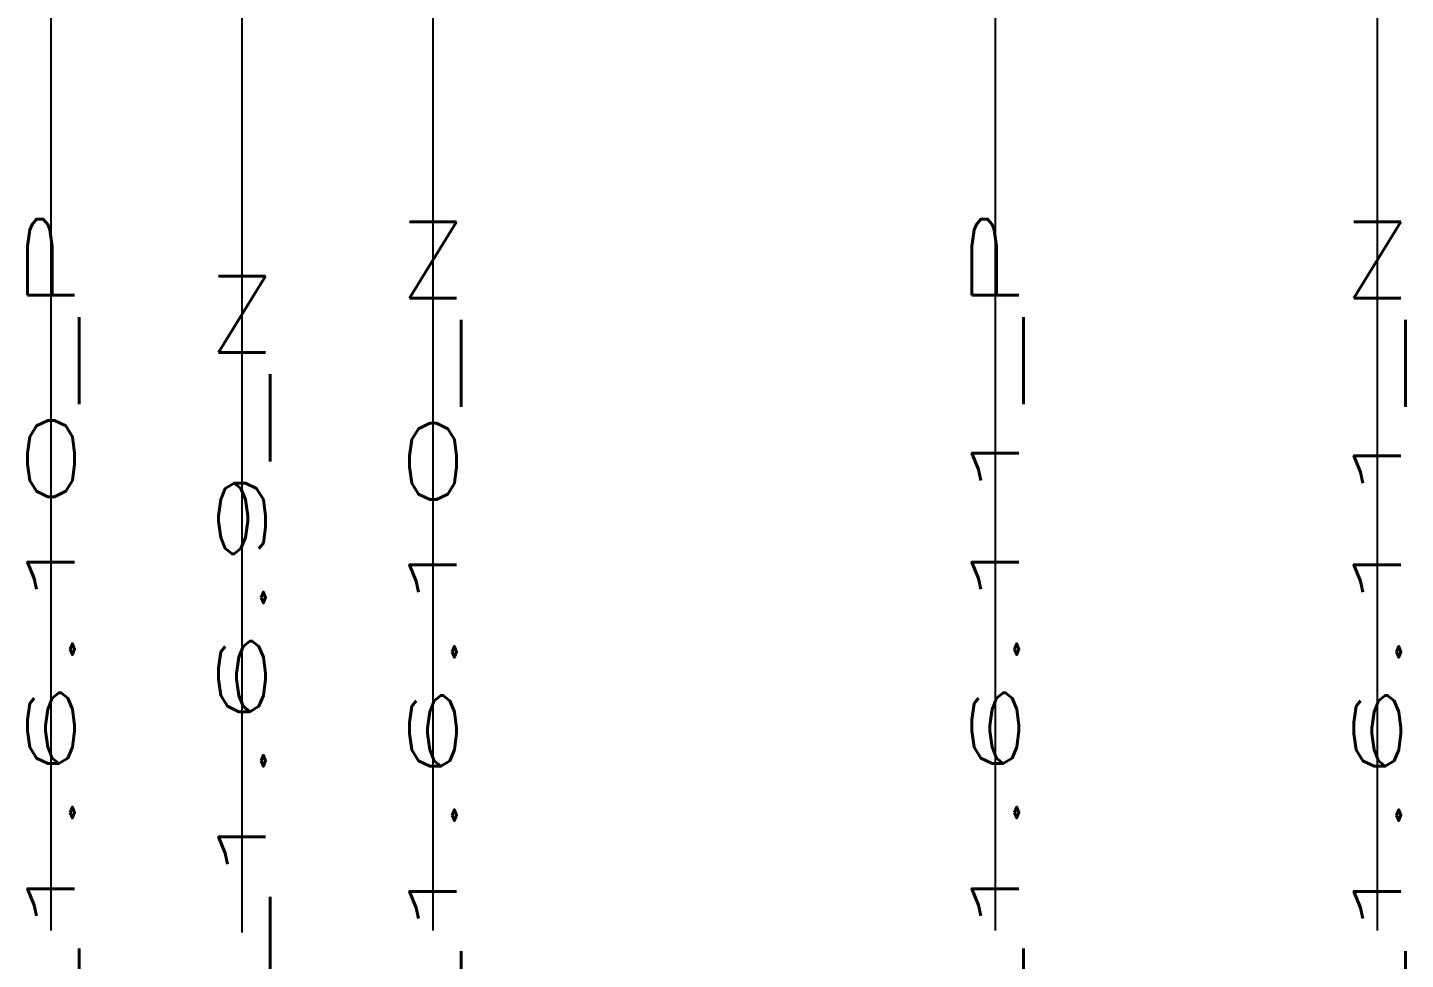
# Model space of a CAD drawing. Header units: inches. Extents: x -58 to 1235, y -506 to 1148.
# Drawn here: x 586.16 to 626.8, y 782.8 to 810.3 of the extents above; entities that cross this region are included whole.
import ezdxf
from ezdxf.enums import TextEntityAlignment as Align

# ---------------------------------------------------------------- set-up
doc = ezdxf.new("R2010")
doc.units = ezdxf.units.IN
doc.header["$MEASUREMENT"] = 0
for name, color, linetype in [('MISC', 2, 'Continuous'), ('RED_12AWG', 1, 'Continuous'), ('WIRENO', 70, 'Continuous')]:
    doc.layers.add(name, color=color, linetype=linetype)
doc.styles.add('WD', font='romans.shx')

# ---------------------------------------------------------------- blocks, each defined once
blk = doc.blocks.new('WD_WNV1')
at = {"style": 'WD', "width": 0.9}
blk.add_attdef('WIRENO', text='', height=0.125, rotation=90, dxfattribs=at).set_placement((0, 0), align=Align.MIDDLE_CENTER)
at = {"style": 'WD', "flags": 1}
for tag, p in [('W01USER', (0.0956, 0.0772)), ('W02USER', (0.0956, 0.0694)), ('W03USER', (0.0956, 0.0616)), ('W04USER', (0.0956, 0.0538)), ('W05USER', (0.0956, 0.046)), ('W06USER', (0.0956, 0.0382)), ('W07USER', (0.0956, 0.0304)), ('W08USER', (0.0956, 0.0226)), ('W09USER', (0.0956, 0.0147)), ('W10USER', (0.0956, 0.0069))]:
    blk.add_attdef(tag, text='', height=0.005, dxfattribs=at).set_placement(p, align=Align.CENTER)
at = {"color": 7, "style": 'WD'}
for tag, p in [('X2_TINY_DOT_DONT_REMOVE', (0, 0.0625)), ('X8_TINY_DOT_DONT_REMOVE', (0, -0.0625))]:
    blk.add_attdef(tag, p, '', height=0.0001, dxfattribs=at)
at = {"style": 'WD', "flags": 1}
for tag, p in [('X2TERM01', (0, 0.0625)), ('X8TERM01', (0, -0.0625))]:
    blk.add_attdef(tag, p, '', height=0.01, dxfattribs=at)

msp = doc.modelspace()

# ---------------------------------------------------------------- linework, layer by layer
at = {"layer": 'RED_12AWG'}
for p, q in [((586.85, 783.654), (586.85, 1002.778)), ((592.483, 783.595), (592.483, 1002.778)), ((598.117, 783.654), (598.117, 1002.778)), ((614.702, 783.654), (614.702, 1002.778)), ((625.969, 783.654), (625.969, 1002.778))]:
    msp.add_line(p, q, dxfattribs=at)

# ---------------------------------------------------------------- block references
at = {"layer": 'WIRENO'}
ref = msp.add_blockref('WD_WNV1', (586.85, 782.797), dxfattribs=dict(at, xscale=11.10534327610833, yscale=33.316029828325, zscale=1.110534327610833))
ref.add_attrib('X2_TINY_DOT_DONT_REMOVE', '.', (586.85, 808.498), dxfattribs={"layer": 'MISC', "color": 7, "height": 0.00333, "style": 'WD', "width": 0.333333})
ref.add_attrib('WIRENO', 'SOL-06_1.6.10_P', dxfattribs={"height": 1.38817, "rotation": 90, "style": 'WD', "width": 2.7}).set_placement((586.85, 782.797), align=Align.MIDDLE_CENTER)
ref = msp.add_blockref('WD_WNV1', (598.117, 782.797), dxfattribs=dict(at, xscale=11.10534327610833, yscale=33.316029828325, zscale=1.110534327610833))
ref.add_attrib('X2_TINY_DOT_DONT_REMOVE', '.', (598.117, 808.498), dxfattribs={"layer": 'MISC', "color": 7, "height": 0.00333, "style": 'WD', "width": 0.333333})
ref.add_attrib('WIRENO', 'SOL-06_1.6.10_N', dxfattribs={"height": 1.38817, "rotation": 90, "style": 'WD', "width": 2.7}).set_placement((598.117, 782.797), align=Align.MIDDLE_CENTER)
ref = msp.add_blockref('WD_WNV1', (614.702, 782.797), dxfattribs=dict(at, xscale=11.10534327610833, yscale=33.316029828325, zscale=1.110534327610833))
ref.add_attrib('X2_TINY_DOT_DONT_REMOVE', '.', (614.702, 808.498), dxfattribs={"layer": 'MISC', "color": 7, "height": 0.00333, "style": 'WD', "width": 0.333333})
ref.add_attrib('WIRENO', 'SOL-06_1.6.11_P', dxfattribs={"height": 1.38817, "rotation": 90, "style": 'WD', "width": 2.7}).set_placement((614.702, 782.797), align=Align.MIDDLE_CENTER)
ref = msp.add_blockref('WD_WNV1', (625.969, 782.797), dxfattribs=dict(at, xscale=11.10534327610833, yscale=33.316029828325, zscale=1.110534327610833))
ref.add_attrib('X2_TINY_DOT_DONT_REMOVE', '.', (625.969, 808.498), dxfattribs={"layer": 'MISC', "color": 7, "height": 0.00333, "style": 'WD', "width": 0.333333})
ref.add_attrib('WIRENO', 'SOL-06_1.6.11_N', dxfattribs={"height": 1.38817, "rotation": 90, "style": 'WD', "width": 2.7}).set_placement((625.969, 782.797), align=Align.MIDDLE_CENTER)
ref = msp.add_blockref('WD_WNV1', (592.483, 782.797), dxfattribs=dict(at, xscale=11.10534327610833, yscale=33.316029828325, zscale=1.110534327610833))
ref.add_attrib('X2_TINY_DOT_DONT_REMOVE', '.', (592.483, 806.714), dxfattribs={"layer": 'MISC', "color": 7, "height": 0.00333, "style": 'WD', "width": 0.333333})
ref.add_attrib('WIRENO', 'SOL-06_1.6.9_N', dxfattribs={"height": 1.38817, "rotation": 90, "style": 'WD', "width": 2.7}).set_placement((592.483, 782.797), align=Align.MIDDLE_CENTER)

doc.saveas('drawing.dxf')
